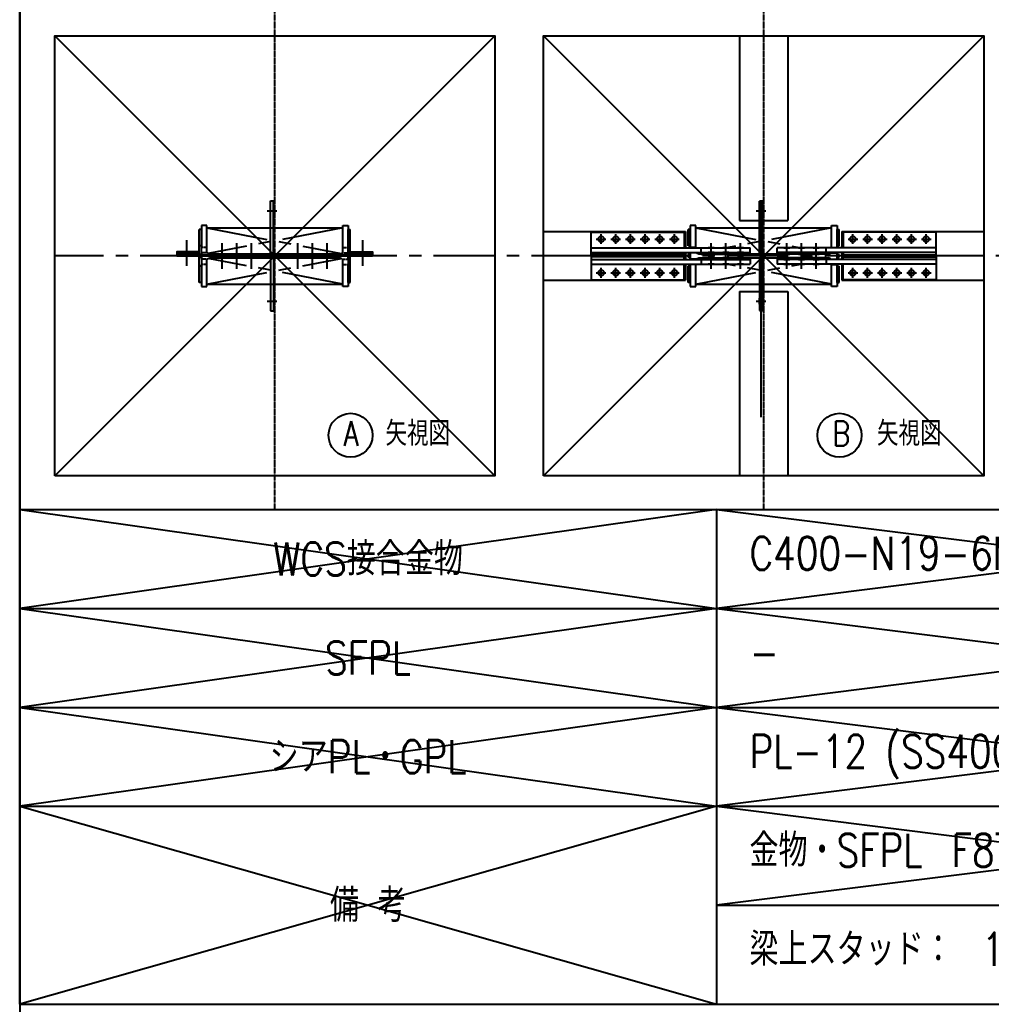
# Model space of a CAD drawing. Extents: x -668440 to 1010955, y -1678500 to 210463.
# Drawn here: x -445855 to -406114, y -784110 to -743827 of the extents above; entities that cross this region are included whole.
import ezdxf
from ezdxf.enums import TextEntityAlignment as Align

# ---------------------------------------------------------------- set-up
doc = ezdxf.new("R2010")
doc.units = 0
doc.header["$MEASUREMENT"] = 0
doc.linetypes.add('CENTER', pattern=[2, 1.25, -0.25, 0.25, -0.25])
doc.linetypes.add('HASEN_S', pattern=[2, 1.5, -0.5])
doc.layers.get('0').update_dxf_attribs({"color": 3, "linetype": 'CONTINUOUS'})
doc.layers.get('Defpoints').update_dxf_attribs({"color": 251, "linetype": 'CONTINUOUS'})
doc.layers.add('00_ADDL', color=253, linetype='CONTINUOUS', plot=False)
for name, color, linetype in [('00_詳細', 7, 'CONTINUOUS'), ('100', 5, 'CENTER'), ('_1-1_L-CL', 3, 'CONTINUOUS'), ('_1-3_L-CS', 1, 'CONTINUOUS'), ('_1-B_TXT1', 3, 'CONTINUOUS'), ('_1-C_INP1', 3, 'CONTINUOUS'), ('_4-7_CS-H', 4, 'HASEN_S'), ('BOLT', 4, 'CONTINUOUS'), ('修正2022年4月20日', 2, 'CONTINUOUS')]:
    doc.layers.add(name, color=color, linetype=linetype)
doc.styles.add('S000', font='simplex.shx', dxfattribs={"width": 0.7, "bigfont": 'extfont2.shx'})
doc.styles.add('S020', font='simplex.shx', dxfattribs={"width": 0.8, "height": 100, "bigfont": 'extfont2.shx'})

# ---------------------------------------------------------------- blocks, each defined once
blk = doc.blocks.new('剛接合部C1Y')
blk.add_line((-211655.39301, -383035.73644), (-211655.39301, -376150.73644))
at = {"layer": '00_ADDL'}
for p, q in [((-211512.31713, -379074.06977), (-209712.31713, -380874.06977)), ((-209712.31713, -379074.06977), (-211512.31713, -380874.06977)), ((-209512.31713, -379074.06977), (-207712.31713, -380874.06977)), ((-207712.31713, -379074.06977), (-209512.31713, -380874.06977)), ((-211655.39301, -381010.73644), (-208805.39301, -381415.73644)), ((-208805.39301, -381010.73644), (-211655.39301, -381415.73644)), ((-208805.39301, -381010.73644), (-205569.24126, -381415.73644)), ((-205569.24126, -381010.73644), (-208805.39301, -381415.73644)), ((-211655.39301, -381415.73644), (-208805.39301, -381820.73644)), ((-208805.39301, -381415.73644), (-211655.39301, -381820.73644)), ((-208805.39301, -381415.73644), (-205569.24126, -381820.73644)), ((-205569.24126, -381415.73644), (-208805.39301, -381820.73644)), ((-211655.39301, -381820.73644), (-208805.39301, -382225.73644)), ((-208805.39301, -381820.73644), (-211655.39301, -382225.73644)), ((-208805.39301, -381820.73644), (-205569.24126, -382225.73644)), ((-205569.24126, -381820.73644), (-208805.39301, -382225.73644)), ((-211655.39301, -382225.73644), (-208805.39301, -383035.73644)), ((-208805.39301, -382225.73644), (-211655.39301, -383035.73644)), ((-208805.39301, -382225.73644), (-205569.24126, -382630.73644)), ((-205569.24126, -382225.73644), (-208805.39301, -382630.73644))]:
    blk.add_line(p, q, dxfattribs=at)
at = {"layer": '00_ADDL', "transparency": 33554661}
for p, q in [((-208623.31713, -379749.06977), (-208623.31713, -380633.99792)), ((-208617.31713, -379789.06977), (-208629.31713, -379789.06977)), ((-211012.31713, -379963.06977), (-210921.31713, -379963.06977)), ((-211012.31713, -379974.06977), (-210212.31713, -379974.06977)), ((-210212.31713, -379963.06977), (-210303.31713, -379963.06977)), ((-210890.31713, -380089.06977), (-210334.31713, -380089.06977)), ((-208890.31713, -380089.06977), (-208334.31713, -380089.06977)), ((-208617.31713, -380159.06977), (-208629.31713, -380159.06977))]:
    blk.add_line(p, q, dxfattribs=at)
at = {"layer": '00_ADDL', "ltscale": 0.1, "transparency": 33554661}
blk.add_line((-211012.31713, -379969.06977), (-210212.31713, -379969.06977), dxfattribs=at)
at = {"layer": '00_ADDL'}
for points in [[(-211512.31713, -380874.06977), (-211512.31713, -379074.06977), (-209712.31713, -379074.06977), (-209712.31713, -380874.06977)], [(-209512.31713, -380874.06977), (-209512.31713, -379074.06977), (-207712.31713, -379074.06977), (-207712.31713, -380874.06977)]]:
    blk.add_lwpolyline(points, close=True, dxfattribs=at)
at = {"layer": '00_詳細'}
for p, q in [((-208711.81713, -379074.06977), (-208711.81713, -379829.06977)), ((-208512.81713, -379074.06977), (-208512.81713, -379829.06977)), ((-208711.81713, -379829.06977), (-208512.81713, -379829.06977)), ((-210912.31713, -379866.06977), (-210921.31713, -379866.06977)), ((-210921.31713, -380082.06977), (-210921.31713, -379866.06977)), ((-210890.31713, -379849.06977), (-210912.31713, -379849.06977)), ((-210912.31713, -379849.06977), (-210912.31713, -379939.56977)), ((-210912.31713, -379986.56977), (-210912.31713, -379866.06977)), ((-210890.31713, -379961.56977), (-210890.31713, -379849.06977)), ((-210890.31713, -379859.06977), (-210334.31713, -379859.06977)), ((-210334.31713, -379849.06977), (-210312.31713, -379849.06977)), ((-210334.31713, -379961.56977), (-210334.31713, -379849.06977)), ((-210312.31713, -379849.06977), (-210312.31713, -379939.56977)), ((-210312.31713, -379866.06977), (-210303.31713, -379866.06977)), ((-210312.31713, -379986.56977), (-210312.31713, -379866.06977)), ((-210303.31713, -380082.06977), (-210303.31713, -379866.06977)), ((-208912.31713, -379866.06977), (-208921.31713, -379866.06977)), ((-208921.31713, -379932.56977), (-208921.31713, -379866.06977)), ((-208890.31713, -379849.06977), (-208912.31713, -379849.06977)), ((-208912.31713, -379849.06977), (-208912.31713, -379939.56977)), ((-208912.31713, -379939.56977), (-208912.31713, -379866.06977)), ((-208890.31713, -379939.56977), (-208890.31713, -379849.06977)), ((-208890.31713, -379859.06977), (-208334.31713, -379859.06977)), ((-208334.31713, -379849.06977), (-208312.31713, -379849.06977)), ((-208334.31713, -379939.56977), (-208334.31713, -379849.06977)), ((-208312.31713, -379849.06977), (-208312.31713, -379939.56977)), ((-208312.31713, -379866.06977), (-208303.31713, -379866.06977)), ((-208312.31713, -379939.56977), (-208312.31713, -379866.06977)), ((-208303.31713, -379932.56977), (-208303.31713, -379866.06977)), ((-209512.31713, -379874.56977), (-208932.30939, -379874.56977)), ((-209317.31713, -379970.06977), (-209317.31713, -379877.06977)), ((-209317.31713, -379877.06977), (-208937.31713, -379877.06977)), ((-208937.31713, -379877.06977), (-208937.31713, -379941.06977)), ((-208932.31713, -379874.56977), (-208932.31713, -379941.06977)), ((-208292.31713, -379874.56977), (-208292.31713, -379941.06977)), ((-208292.31713, -379874.56977), (-207712.31713, -379874.56977)), ((-207907.31713, -379877.06977), (-208287.31713, -379877.06977)), ((-208287.31713, -379877.06977), (-208287.31713, -379941.06977)), ((-207907.31713, -379970.06977), (-207907.31713, -379877.06977)), ((-209317.31713, -379941.06977), (-208667.31713, -379941.06977)), ((-208867.31713, -379960.06977), (-208867.31713, -379941.06977)), ((-208667.31713, -379960.06977), (-208667.31713, -379941.06977)), ((-208557.31713, -379960.06977), (-208557.31713, -379941.06977)), ((-207907.31713, -379941.06977), (-208557.31713, -379941.06977)), ((-208357.31713, -379960.06977), (-208357.31713, -379941.06977)), ((-210912.31713, -379961.56977), (-210912.31713, -380099.06977)), ((-210890.31713, -380099.06977), (-210890.2982, -379986.58874)), ((-210886.59762, -379986.59193), (-210883.81713, -379983.81144)), ((-210883.81713, -379964.3281), (-210886.57546, -379961.56977)), ((-210877.31713, -379966.06977), (-210883.81713, -379964.3281)), ((-210883.81713, -379983.81144), (-210877.31713, -379982.06977)), ((-210347.31713, -379966.06977), (-210877.31713, -379966.06977)), ((-210877.31713, -379982.06977), (-210347.31713, -379982.06977)), ((-210357.31713, -379966.06977), (-210557.31713, -379966.06977)), ((-210357.31713, -379982.06977), (-210557.31713, -379982.06977)), ((-210347.31713, -379966.06977), (-210340.81713, -379964.3281)), ((-210340.81713, -379983.81144), (-210347.31713, -379982.06977)), ((-210340.81713, -379964.3281), (-210338.0588, -379961.56977)), ((-210338.03664, -379986.59193), (-210340.81713, -379983.81144)), ((-210334.31713, -380099.06977), (-210334.33607, -379986.58874)), ((-210312.31713, -379961.56977), (-210312.31713, -380099.06977)), ((-209317.31713, -379960.06977), (-208667.31713, -379960.06977)), ((-208937.31713, -379970.06977), (-209317.31713, -379970.06977)), ((-208937.31713, -379978.06977), (-209317.31713, -379978.06977)), ((-209317.31713, -379978.06977), (-209317.31713, -380071.06977)), ((-209317.31713, -379988.06977), (-208667.31713, -379988.06977)), ((-208937.31713, -379960.06977), (-208937.31713, -379970.06977)), ((-208937.31713, -379988.06977), (-208937.31713, -379978.06977)), ((-208932.31713, -379960.06977), (-208932.31713, -379988.06977)), ((-208921.31713, -379979.56977), (-208921.31713, -379968.56977)), ((-208912.31713, -379961.56977), (-208912.31713, -379986.56977)), ((-208912.31713, -379986.56977), (-208912.31713, -379961.56977)), ((-208886.59762, -379986.59193), (-208883.81713, -379983.81144)), ((-208883.81713, -379964.3281), (-208886.57546, -379961.56977)), ((-208877.31713, -379966.06977), (-208883.81713, -379964.3281)), ((-208883.81713, -379983.81144), (-208877.31713, -379982.06977)), ((-208347.31713, -379966.06977), (-208877.31713, -379966.06977)), ((-208877.31713, -379982.06977), (-208347.31713, -379982.06977)), ((-208867.31713, -379966.06977), (-208867.31713, -379960.06977)), ((-208867.31713, -379966.06977), (-208667.31713, -379966.06977)), ((-208867.31713, -379982.06977), (-208667.31713, -379982.06977)), ((-208867.31713, -379982.06977), (-208867.31713, -379988.06977)), ((-208867.31713, -379988.06977), (-208867.31713, -380007.06977)), ((-208667.31713, -379966.06977), (-208667.31713, -379960.06977)), ((-208667.31713, -379982.06977), (-208667.31713, -379988.06977)), ((-208667.31713, -379988.06977), (-208667.31713, -380007.06977)), ((-207907.31713, -379960.06977), (-208557.31713, -379960.06977)), ((-208557.31713, -379966.06977), (-208557.31713, -379960.06977)), ((-208357.31713, -379966.06977), (-208557.31713, -379966.06977)), ((-208357.31713, -379982.06977), (-208557.31713, -379982.06977)), ((-208557.31713, -379982.06977), (-208557.31713, -379988.06977)), ((-207907.31713, -379988.06977), (-208557.31713, -379988.06977)), ((-208557.31713, -379988.06977), (-208557.31713, -380007.06977)), ((-208357.31713, -379966.06977), (-208357.31713, -379960.06977)), ((-208357.31713, -379982.06977), (-208357.31713, -379988.06977)), ((-208357.31713, -379988.06977), (-208357.31713, -380007.06977)), ((-208347.31713, -379966.06977), (-208340.81713, -379964.3281)), ((-208340.81713, -379983.81144), (-208347.31713, -379982.06977)), ((-208340.81713, -379964.3281), (-208338.0588, -379961.56977)), ((-208338.03664, -379986.59193), (-208340.81713, -379983.81144)), ((-208312.31713, -379961.56977), (-208312.31713, -379986.56977)), ((-208312.31713, -379986.56977), (-208312.31713, -379961.56977)), ((-208303.31713, -379979.56977), (-208303.31713, -379968.56977)), ((-208292.31713, -379960.06977), (-208292.31713, -379988.06977)), ((-208287.31713, -379960.06977), (-208287.31713, -379970.06977)), ((-208287.31713, -379970.06977), (-207907.31713, -379970.06977)), ((-208287.31713, -379978.06977), (-207907.31713, -379978.06977)), ((-208287.31713, -379988.06977), (-208287.31713, -379978.06977)), ((-207907.31713, -379978.06977), (-207907.31713, -380071.06977)), ((-210912.31713, -380082.06977), (-210912.31713, -380008.56977)), ((-210312.31713, -380082.06977), (-210312.31713, -380008.56977)), ((-209317.31713, -380007.06977), (-208667.31713, -380007.06977)), ((-208937.31713, -380071.06977), (-208937.31713, -380007.06977)), ((-208932.31713, -380007.06977), (-208932.31713, -380073.56977)), ((-208921.31713, -380082.06977), (-208921.31713, -380015.56977)), ((-208912.31713, -380082.06977), (-208912.31713, -380008.56977)), ((-208912.31713, -380008.56977), (-208912.31713, -380099.06977)), ((-208890.31713, -380099.06977), (-208890.31713, -380008.56977)), ((-207907.31713, -380007.06977), (-208557.31713, -380007.06977)), ((-208334.31713, -380099.06977), (-208334.31713, -380008.56977)), ((-208312.31713, -380082.06977), (-208312.31713, -380008.56977)), ((-208312.31713, -380008.56977), (-208312.31713, -380099.06977)), ((-208303.31713, -380082.06977), (-208303.31713, -380015.56977)), ((-208292.31713, -380007.06977), (-208292.31713, -380073.56977)), ((-208287.31713, -380071.06977), (-208287.31713, -380007.06977)), ((-209317.31713, -380071.06977), (-208937.31713, -380071.06977)), ((-207907.31713, -380071.06977), (-208287.31713, -380071.06977)), ((-210912.31713, -380082.06977), (-210921.31713, -380082.06977)), ((-210912.31713, -380099.06977), (-210890.31713, -380099.06977)), ((-210890.31713, -380089.06977), (-210334.31713, -380089.06977)), ((-210312.31713, -380099.06977), (-210334.31713, -380099.06977)), ((-210312.31713, -380082.06977), (-210303.31713, -380082.06977)), ((-209512.31713, -380073.56977), (-208932.30939, -380073.56977)), ((-208912.31713, -380082.06977), (-208921.31713, -380082.06977)), ((-208912.31713, -380099.06977), (-208890.31713, -380099.06977)), ((-208890.31713, -380089.06977), (-208334.31713, -380089.06977)), ((-208312.31713, -380099.06977), (-208334.31713, -380099.06977)), ((-208312.31713, -380082.06977), (-208303.31713, -380082.06977)), ((-208292.31713, -380073.56977), (-207712.31713, -380073.56977)), ((-208711.81713, -380119.06977), (-208512.81713, -380119.06977)), ((-208711.81713, -380119.06977), (-208711.81713, -380874.06977)), ((-208512.81713, -380119.06977), (-208512.81713, -380874.06977))]:
    blk.add_line(p, q, dxfattribs=at)
at = {"layer": '00_詳細', "transparency": 33554661}
for points in [[(-210921.31713, -379969.06977), (-210921.31713, -379957.06977), (-211012.31713, -379957.06977), (-211012.31713, -379969.06977)], [(-210303.31713, -379969.06977), (-210303.31713, -379957.06977), (-210212.31713, -379957.06977), (-210212.31713, -379969.06977)]]:
    blk.add_lwpolyline(points, close=True, dxfattribs=at)
at = {"layer": '00_詳細'}
for centre in [(-209277.31713, -379905.06977), (-209217.31713, -379905.06977), (-209157.31713, -379905.06977), (-209097.31713, -379905.06977), (-209037.31713, -379905.06977), (-208977.31713, -379905.06977), (-208247.31713, -379905.06977), (-208187.31713, -379905.06977), (-208127.31713, -379905.06977), (-208067.31713, -379905.06977), (-208007.31713, -379905.06977), (-207947.31713, -379905.06977), (-209277.31713, -380043.06977), (-209217.31713, -380043.06977), (-209157.31713, -380043.06977), (-209097.31713, -380043.06977), (-209037.31713, -380043.06977), (-208977.31713, -380043.06977), (-208247.31713, -380043.06977), (-208187.31713, -380043.06977), (-208127.31713, -380043.06977), (-208067.31713, -380043.06977), (-208007.31713, -380043.06977), (-207947.31713, -380043.06977)]:
    blk.add_circle(centre, 12, dxfattribs=at)
at = {"layer": '00_詳細', "extrusion": (2.1e-15, 1, 0)}
for centre in [(208827.31713, 0, -379941.06977), (208767.31713, 0, -379941.06977), (208707.31713, 0, -379941.06977), (208827.31713, 0, -379960.06977), (208827.31713, 0, -379966.06977), (208767.31713, 0, -379960.06977), (208767.31713, 0, -379966.06977), (208707.31713, 0, -379960.06977), (208707.31713, 0, -379966.06977)]:
    blk.add_circle(centre, 12, dxfattribs=at)
at = {"layer": '00_詳細', "extrusion": (-1.8e-15, 1, 0)}
for centre in [(208517.31713, 0, -379941.06977), (208457.31713, 0, -379941.06977), (208397.31713, 0, -379941.06977), (208517.31713, 0, -379960.06977), (208517.31713, 0, -379966.06977), (208457.31713, 0, -379960.06977), (208457.31713, 0, -379966.06977), (208397.31713, 0, -379960.06977), (208397.31713, 0, -379966.06977)]:
    blk.add_circle(centre, 12, dxfattribs=at)
at = {"layer": '00_詳細', "extrusion": (-2.1e-15, -1, 0)}
for centre in [(-208827.31713, 0, 379982.06977), (-208827.31713, 0, 379988.06977), (-208767.31713, 0, 379982.06977), (-208767.31713, 0, 379988.06977), (-208707.31713, 0, 379982.06977), (-208707.31713, 0, 379988.06977), (-208827.31713, 0, 380007.06977), (-208767.31713, 0, 380007.06977), (-208707.31713, 0, 380007.06977)]:
    blk.add_circle(centre, 12, dxfattribs=at)
at = {"layer": '00_詳細', "extrusion": (1.8e-15, -1, 0)}
for centre in [(-208517.31713, 0, 379982.06977), (-208517.31713, 0, 379988.06977), (-208457.31713, 0, 379982.06977), (-208457.31713, 0, 379988.06977), (-208397.31713, 0, 379982.06977), (-208397.31713, 0, 379988.06977), (-208517.31713, 0, 380007.06977), (-208457.31713, 0, 380007.06977), (-208397.31713, 0, 380007.06977)]:
    blk.add_circle(centre, 12, dxfattribs=at)
at = {"layer": '100'}
for p, q in [((-210612.31713, -381010.73644), (-210612.31713, -377140.73644)), ((-208612.31713, -381010.73644), (-208612.31713, -377140.73644))]:
    blk.add_line(p, q, dxfattribs=at)
at = {"layer": '100', "linetype": 'CENTER', "ltscale": 200, "transparency": 33554661}
for p, q in [((-210890.31713, -379859.06977), (-210340.81713, -379964.3281)), ((-210334.31713, -379859.06977), (-210883.81713, -379964.3281)), ((-208890.31713, -379859.06977), (-208462.237, -379941.06977)), ((-208334.31713, -379859.06977), (-208762.39727, -379941.06977)), ((-210890.31713, -380089.06977), (-210340.81713, -379983.81144)), ((-210334.31713, -380089.06977), (-210883.81713, -379983.81144)), ((-208890.31713, -380089.06977), (-208462.237, -380007.06977)), ((-208334.31713, -380089.06977), (-208762.39727, -380007.06977))]:
    blk.add_line(p, q, dxfattribs=at)
at = {"layer": '100', "linetype": 'CENTER', "ltscale": 200}
blk.add_line((-205712.31713, -379974.06977), (-211512.31713, -379974.06977), dxfattribs=at)
at = {"layer": '_1-1_L-CL'}
for p, q in [((-208805.39301, -381010.73644), (-208805.39301, -383035.73644)), ((-211655.39301, -381415.73644), (-205569.24126, -381415.73644)), ((-211655.39301, -381820.73644), (-205569.24126, -381820.73644)), ((-211655.39301, -382225.73644), (-205569.24126, -382225.73644)), ((-208805.39301, -382630.73644), (-205569.24126, -382630.73644)), ((-211655.39301, -383035.73644), (-205569.24126, -383035.73644))]:
    blk.add_line(p, q, dxfattribs=at)
at = {"layer": '_1-3_L-CS', "ltscale": 10}
for centre in [(-210302.02554, -380707.71531), (-208302.02554, -380707.71531)]:
    blk.add_circle(centre, 90, dxfattribs=at)
at = {"layer": '_4-7_CS-H', "ltscale": 0.5}
for p, q in [((-210629.31713, -379749.06977), (-210617.31713, -379749.06977)), ((-208629.31713, -379966.06977), (-208629.31713, -379749.06977)), ((-208629.31713, -379749.06977), (-208617.31713, -379749.06977)), ((-208617.31713, -379966.06977), (-208617.31713, -379749.06977)), ((-210629.31713, -379966.06977), (-210629.31713, -379859.06977)), ((-210617.31713, -379966.06977), (-210617.31713, -379859.06977)), ((-210629.31713, -379966.07088), (-210617.31713, -379966.07088)), ((-210617.31713, -379982.06924), (-210629.31713, -379982.06924)), ((-210629.31713, -379982.06977), (-210629.31713, -380089.06977)), ((-210617.31713, -379982.06977), (-210617.31713, -380089.06977)), ((-208629.31713, -379966.07088), (-208617.31713, -379966.07088)), ((-208617.31713, -379982.06924), (-208629.31713, -379982.06924)), ((-208629.31713, -379982.06977), (-208629.31713, -380199.06977)), ((-208617.31713, -379982.06977), (-208617.31713, -380199.06977)), ((-210629.31713, -380199.06977), (-210617.31713, -380199.06977)), ((-208617.31713, -380199.06977), (-208629.31713, -380199.06977))]:
    blk.add_line(p, q, dxfattribs=at)
at = {"layer": '_4-7_CS-H', "linetype": 'Continuous', "ltscale": 0.5}
for p, q in [((-210629.31713, -379859.06866), (-210629.31713, -379749.06977)), ((-210617.31713, -379859.06866), (-210617.31713, -379749.06977)), ((-210629.31713, -380089.07088), (-210629.31713, -380199.06977)), ((-210617.31713, -380089.07088), (-210617.31713, -380199.06977))]:
    blk.add_line(p, q, dxfattribs=at)
at = {"layer": '_4-7_CS-H', "ltscale": 0.1}
for p, q in [((-210912.31713, -379932.56977), (-210921.31713, -379932.56977)), ((-210890.31713, -379939.56977), (-210912.31713, -379939.56977)), ((-210334.31713, -379939.56977), (-210312.31713, -379939.56977)), ((-210312.31713, -379932.56977), (-210303.31713, -379932.56977)), ((-210912.31713, -379968.56977), (-210921.31713, -379968.56977)), ((-210912.31713, -379979.56977), (-210921.31713, -379979.56977)), ((-210886.57546, -379961.56977), (-210912.31713, -379961.56977)), ((-210886.59762, -379986.59193), (-210912.31713, -379986.56977)), ((-210338.0588, -379961.56977), (-210312.31713, -379961.56977)), ((-210338.03664, -379986.59193), (-210312.31713, -379986.56977)), ((-210312.31713, -379968.56977), (-210303.31713, -379968.56977)), ((-210312.31713, -379979.56977), (-210303.31713, -379979.56977)), ((-210912.31713, -380015.56977), (-210921.31713, -380015.56977)), ((-210890.31713, -380008.56977), (-210912.31713, -380008.56977)), ((-210334.31713, -380008.56977), (-210312.31713, -380008.56977)), ((-210312.31713, -380015.56977), (-210303.31713, -380015.56977))]:
    blk.add_line(p, q, dxfattribs=at)
at = {"layer": '_4-7_CS-H', "ltscale": 0.05}
for p, q in [((-208912.31713, -379932.56977), (-208921.31713, -379932.56977)), ((-208312.31713, -379932.56977), (-208303.31713, -379932.56977)), ((-208912.31713, -379968.56977), (-208921.31713, -379968.56977)), ((-208912.31713, -379979.56977), (-208921.31713, -379979.56977)), ((-208312.31713, -379968.56977), (-208303.31713, -379968.56977)), ((-208312.31713, -379979.56977), (-208303.31713, -379979.56977)), ((-208912.31713, -380015.56977), (-208921.31713, -380015.56977)), ((-208312.31713, -380015.56977), (-208303.31713, -380015.56977))]:
    blk.add_line(p, q, dxfattribs=at)
at = {"layer": '_4-7_CS-H', "ltscale": 0.2}
for p, q in [((-208890.31713, -379939.56977), (-208912.31713, -379939.56977)), ((-208334.31713, -379939.56977), (-208312.31713, -379939.56977)), ((-208886.57546, -379961.56977), (-208912.31713, -379961.56977)), ((-208886.59762, -379986.59193), (-208912.31713, -379986.56977)), ((-208338.0588, -379961.56977), (-208312.31713, -379961.56977)), ((-208338.03664, -379986.59193), (-208312.31713, -379986.56977)), ((-208890.31713, -380008.56977), (-208912.31713, -380008.56977)), ((-208334.31713, -380008.56977), (-208312.31713, -380008.56977))]:
    blk.add_line(p, q, dxfattribs=at)
at = {"layer": '_4-7_CS-H', "ltscale": 0.5, "extrusion": (1, -2e-15, 0)}
for centre in [(-379789.06977, 0, -208629.31713), (-379789.06977, 0, -208617.31713)]:
    blk.add_circle(centre, 12, dxfattribs=at)
at = {"layer": '_4-7_CS-H', "ltscale": 0.5, "extrusion": (-1, 2e-15, 0)}
for centre in [(380159.06977, 0, 208629.31713), (380159.06977, 0, 208617.31713)]:
    blk.add_circle(centre, 12, dxfattribs=at)
at = {"layer": 'BOLT'}
for p, q in [((-210643.31713, -379789.06977, -40), (-210603.31713, -379789.06977, -40)), ((-208643.31713, -379789.06977, -40), (-208603.31713, -379789.06977, -40)), ((-210972.31713, -380014.8869, -20), (-210972.31713, -379908.8869, -20)), ((-210252.31713, -380014.8869, -20), (-210252.31713, -379908.8869, -20)), ((-209297.31713, -379905.06977, -60), (-209257.31713, -379905.06977, -60)), ((-209277.31713, -379925.06977, -60), (-209277.31713, -379885.06977, -60)), ((-209277.31713, -379905.06977, 20), (-209277.31713, -379905.06977, -100)), ((-209237.31713, -379905.06977, -60), (-209197.31713, -379905.06977, -60)), ((-209217.31713, -379925.06977, -60), (-209217.31713, -379885.06977, -60)), ((-209217.31713, -379905.06977, 20), (-209217.31713, -379905.06977, -100)), ((-209177.31713, -379905.06977, -60), (-209137.31713, -379905.06977, -60)), ((-209157.31713, -379925.06977, -60), (-209157.31713, -379885.06977, -60)), ((-209157.31713, -379905.06977, 20), (-209157.31713, -379905.06977, -100)), ((-209117.31713, -379905.06977, -60), (-209077.31713, -379905.06977, -60)), ((-209097.31713, -379925.06977, -60), (-209097.31713, -379885.06977, -60)), ((-209097.31713, -379905.06977, 20), (-209097.31713, -379905.06977, -100)), ((-209057.31713, -379905.06977, -60), (-209017.31713, -379905.06977, -60)), ((-209037.31713, -379925.06977, -60), (-209037.31713, -379885.06977, -60)), ((-209037.31713, -379905.06977, 20), (-209037.31713, -379905.06977, -100)), ((-208997.31713, -379905.06977, -60), (-208957.31713, -379905.06977, -60)), ((-208977.31713, -379925.06977, -60), (-208977.31713, -379885.06977, -60)), ((-208977.31713, -379905.06977, 20), (-208977.31713, -379905.06977, -100)), ((-208267.31713, -379905.06977, -60), (-208227.31713, -379905.06977, -60)), ((-208247.31713, -379925.06977, -60), (-208247.31713, -379885.06977, -60)), ((-208247.31713, -379905.06977, 20), (-208247.31713, -379905.06977, -100)), ((-208207.31713, -379905.06977, -60), (-208167.31713, -379905.06977, -60)), ((-208187.31713, -379925.06977, -60), (-208187.31713, -379885.06977, -60)), ((-208187.31713, -379905.06977, 20), (-208187.31713, -379905.06977, -100)), ((-208147.31713, -379905.06977, -60), (-208107.31713, -379905.06977, -60)), ((-208127.31713, -379925.06977, -60), (-208127.31713, -379885.06977, -60)), ((-208127.31713, -379905.06977, 20), (-208127.31713, -379905.06977, -100)), ((-208087.31713, -379905.06977, -60), (-208047.31713, -379905.06977, -60)), ((-208067.31713, -379925.06977, -60), (-208067.31713, -379885.06977, -60)), ((-208067.31713, -379905.06977, 20), (-208067.31713, -379905.06977, -100)), ((-208027.31713, -379905.06977, -60), (-207987.31713, -379905.06977, -60)), ((-208007.31713, -379925.06977, -60), (-208007.31713, -379885.06977, -60)), ((-208007.31713, -379905.06977, 20), (-208007.31713, -379905.06977, -100)), ((-207967.31713, -379905.06977, -40), (-207927.31713, -379905.06977, -40)), ((-207947.31713, -379925.06977, -40), (-207947.31713, -379885.06977, -40)), ((-207947.31713, -379905.06977, 20), (-207947.31713, -379905.06977, -80)), ((-210827.31713, -380027.06977), (-210827.31713, -379921.06977)), ((-210767.31713, -380027.06977), (-210767.31713, -379921.06977)), ((-210707.31713, -380027.06977), (-210707.31713, -379921.06977)), ((-210517.31713, -380027.06977), (-210517.31713, -379921.06977)), ((-210457.31713, -380027.06977), (-210457.31713, -379921.06977)), ((-210397.31713, -380027.06977), (-210397.31713, -379921.06977)), ((-208827.31713, -380027.06977), (-208827.31713, -379921.06977)), ((-208767.31713, -380027.06977), (-208767.31713, -379921.06977)), ((-208707.31713, -380027.06977), (-208707.31713, -379921.06977)), ((-208517.31713, -380027.06977), (-208517.31713, -379921.06977)), ((-208457.31713, -380027.06977), (-208457.31713, -379921.06977)), ((-208397.31713, -380027.06977), (-208397.31713, -379921.06977)), ((-209277.31713, -380063.06977, -60), (-209277.31713, -380023.06977, -60)), ((-209217.31713, -380063.06977, -60), (-209217.31713, -380023.06977, -60)), ((-209157.31713, -380063.06977, -60), (-209157.31713, -380023.06977, -60)), ((-209097.31713, -380063.06977, -60), (-209097.31713, -380023.06977, -60)), ((-209037.31713, -380063.06977, -60), (-209037.31713, -380023.06977, -60)), ((-208977.31713, -380063.06977, -60), (-208977.31713, -380023.06977, -60)), ((-208247.31713, -380063.06977, -60), (-208247.31713, -380023.06977, -60)), ((-208187.31713, -380063.06977, -60), (-208187.31713, -380023.06977, -60)), ((-208127.31713, -380063.06977, -60), (-208127.31713, -380023.06977, -60)), ((-208067.31713, -380063.06977, -60), (-208067.31713, -380023.06977, -60)), ((-208007.31713, -380063.06977, -60), (-208007.31713, -380023.06977, -60)), ((-207947.31713, -380063.06977, -60), (-207947.31713, -380023.06977, -60)), ((-209297.31713, -380043.06977, -60), (-209257.31713, -380043.06977, -60)), ((-209277.31713, -380043.06977, 20), (-209277.31713, -380043.06977, -100)), ((-209237.31713, -380043.06977, -60), (-209197.31713, -380043.06977, -60)), ((-209217.31713, -380043.06977, 20), (-209217.31713, -380043.06977, -100)), ((-209177.31713, -380043.06977, -60), (-209137.31713, -380043.06977, -60)), ((-209157.31713, -380043.06977, 20), (-209157.31713, -380043.06977, -100)), ((-209117.31713, -380043.06977, -60), (-209077.31713, -380043.06977, -60)), ((-209097.31713, -380043.06977, 20), (-209097.31713, -380043.06977, -100)), ((-209057.31713, -380043.06977, -60), (-209017.31713, -380043.06977, -60)), ((-209037.31713, -380043.06977, 20), (-209037.31713, -380043.06977, -100)), ((-208997.31713, -380043.06977, -60), (-208957.31713, -380043.06977, -60)), ((-208977.31713, -380043.06977, 20), (-208977.31713, -380043.06977, -100)), ((-208267.31713, -380043.06977, -60), (-208227.31713, -380043.06977, -60)), ((-208247.31713, -380043.06977, 20), (-208247.31713, -380043.06977, -100)), ((-208207.31713, -380043.06977, -60), (-208167.31713, -380043.06977, -60)), ((-208187.31713, -380043.06977, 20), (-208187.31713, -380043.06977, -100)), ((-208147.31713, -380043.06977, -60), (-208107.31713, -380043.06977, -60)), ((-208127.31713, -380043.06977, 20), (-208127.31713, -380043.06977, -100)), ((-208087.31713, -380043.06977, -60), (-208047.31713, -380043.06977, -60)), ((-208067.31713, -380043.06977, 20), (-208067.31713, -380043.06977, -100)), ((-208027.31713, -380043.06977, -60), (-207987.31713, -380043.06977, -60)), ((-208007.31713, -380043.06977, 20), (-208007.31713, -380043.06977, -100)), ((-207967.31713, -380043.06977, -60), (-207927.31713, -380043.06977, -60)), ((-207947.31713, -380043.06977, 20), (-207947.31713, -380043.06977, -100)), ((-210643.31713, -380159.06977, -40), (-210603.31713, -380159.06977, -40)), ((-208643.31713, -380159.06977, -40), (-208603.31713, -380159.06977, -40))]:
    blk.add_line(p, q, dxfattribs=at)
at = {"layer": 'Defpoints'}
blk.add_line((-211655.39301, -376150.73644), (-211655.39301, -393525.7562), dxfattribs=at)
at = {"layer": '修正2022年4月20日'}
blk.add_line((-211655.39301, -381010.73644), (-205569.24126, -381010.73644), dxfattribs=at)
at = {"layer": '_1-1_L-CL', "style": 'S020', "width": 0.8}
blk.add_text('備 考', height=135, dxfattribs=at).set_placement((-210230.39301, -382630.73644), align=Align.MIDDLE_CENTER)
blk.add_text('梁上スタッド：\u30001Φ19@300', height=135, dxfattribs=at).set_placement((-208670.39301, -382810.73644), align=Align.MIDDLE_LEFT)
at = {"layer": '_1-3_L-CS', "ltscale": 10, "style": 'S000', "width": 0.8}
for s, p in [('A  矢視図', (-210330.47456, -380750.58558)), ('B  矢視図', (-208330.47456, -380750.58558))]:
    blk.add_text(s, height=100, rotation=359.99999997, dxfattribs=at).set_placement(p)
at = {"layer": '_1-B_TXT1', "style": 'S020', "width": 0.8}
for s, p in [('WCS接合金物', (-210230.39301, -381213.23644)), ('SFPL', (-210230.39301, -381618.23644)), ('シアPL・GPL', (-210230.39301, -382023.23644))]:
    blk.add_text(s, height=135, dxfattribs=at).set_placement(p, align=Align.MIDDLE_CENTER)
at = {"layer": '_1-C_INP1', "style": 'S020', "width": 0.8}
for s, p in [('C400-N19-6M22', (-208670.39301, -381190.73644)), ('-', (-208670.39301, -381595.73644)), ('PL-12 (SS400)', (-208670.39301, -382000.73644)), ('金物・SFPL\u3000F8TM22 シアPL F8TM22', (-208670.39301, -382405.73644))]:
    blk.add_text(s, height=135, dxfattribs=at).set_placement(p, align=Align.MIDDLE_LEFT)

msp = doc.modelspace()

# ---------------------------------------------------------------- block references
at = {"xscale": 10, "yscale": 10, "zscale": 10}
msp.add_blockref('剛接合部C1Y', (1670698.6842, 3046247.35843, 5600), dxfattribs=at)

doc.saveas('drawing.dxf')
